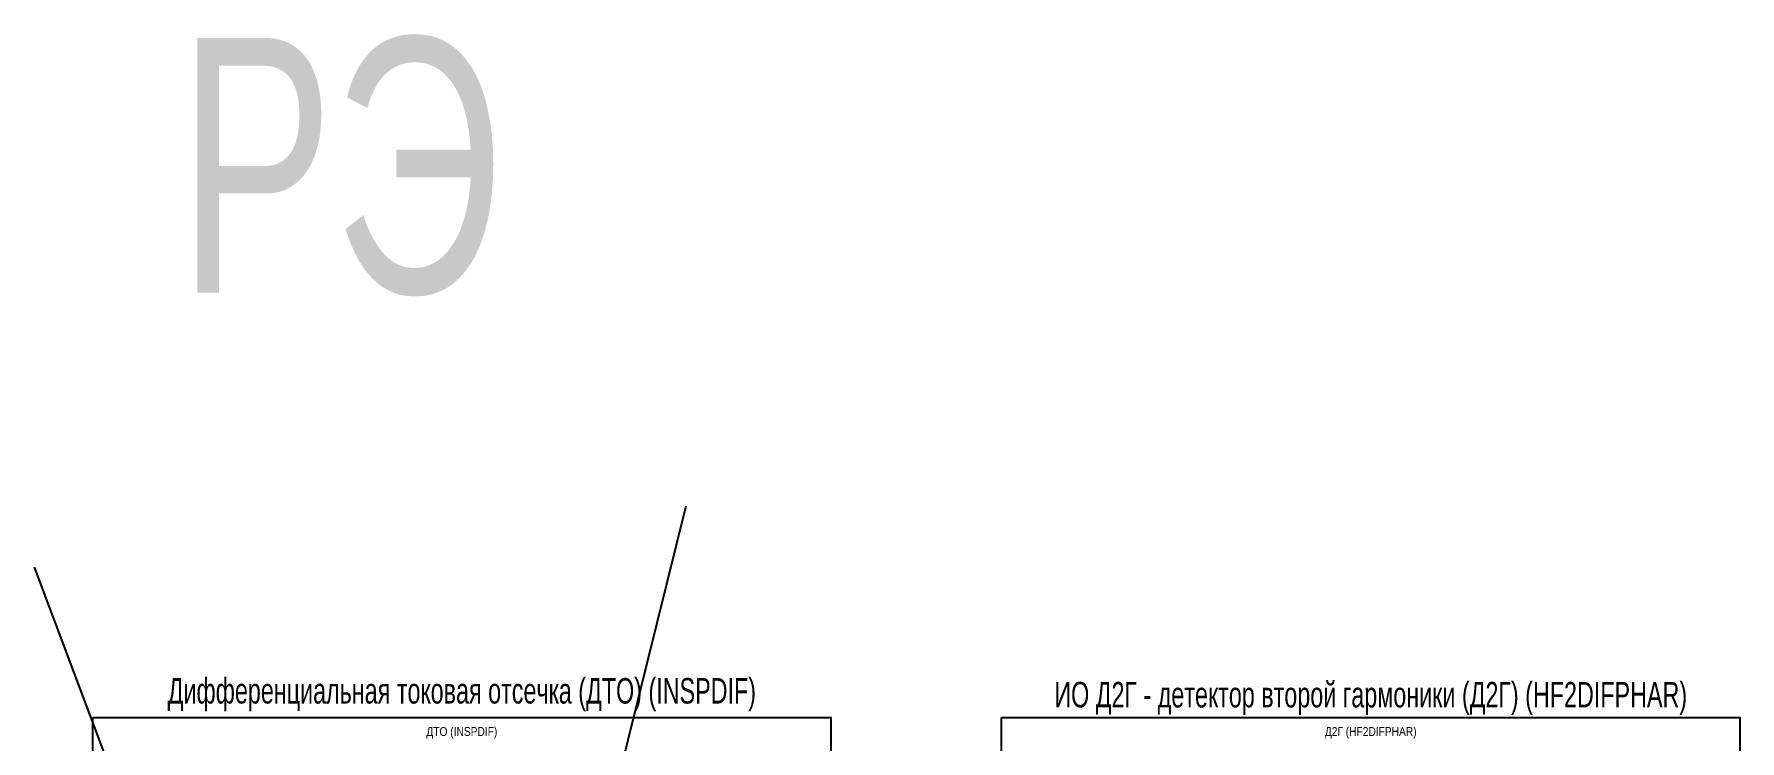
# Model space of a CAD drawing. Header units: millimetres. Extents: x -805 to 2714, y -997 to 959.
# Drawn here: x 1333 to 2003, y 95 to 372 of the extents above; entities that cross this region are included whole.
import ezdxf

# ---------------------------------------------------------------- set-up
doc = ezdxf.new("R2010")
doc.units = ezdxf.units.MM
doc.styles.add('3.5_Gost_RD', font='ARIALN.TTF', dxfattribs={"height": 3.5})

msp = doc.modelspace()

# ---------------------------------------------------------------- linework, layer by layer
at = {"ltscale": 100}
for p, q in [((1589, 187), (1419, -499)), ((1333, 163), (1607, -565))]:
    msp.add_line(p, q, dxfattribs=at)
for points in [[(1356, 104), (1646, 104), (1646, -95), (1356, -95)], [(1713, 104), (2003, 104), (2003, -28), (1713, -28)]]:
    msp.add_lwpolyline(points, close=True, dxfattribs=at)

# ---------------------------------------------------------------- texts
at = {"color": 30, "ltscale": 100, "attachment_point": 5, "style": '3.5_Gost_RD'}
for s, insert, char_height, width in [('{\\W0.8;\\C3;РЭ}', (1453, 320), 100, 290), ('{\\W0.8;\\C3;Дифференциальная токовая отсечка (ДТО) (INSPDIF)}', (1501, 113), 10, 290), ('\\pxt31;ДТО (INSPDIF)', (1501, 98), 3.5, 250), ('\\pxt31;Д2Г (HF2DIFPHAR)', (1858, 98), 3.5, 250)]:
    msp.add_mtext(s, dxfattribs=dict(at, insert=insert, char_height=char_height, width=width))
at = {"color": 2, "ltscale": 100, "insert": (1858, 111.5), "char_height": 10, "width": 290, "attachment_point": 5, "style": '3.5_Gost_RD'}
msp.add_mtext('{\\W0.8;\\C3;ИО Д2Г - детектор второй гармоники (Д2Г) (HF2DIFPHAR)}', dxfattribs=at)

doc.saveas('drawing.dxf')
